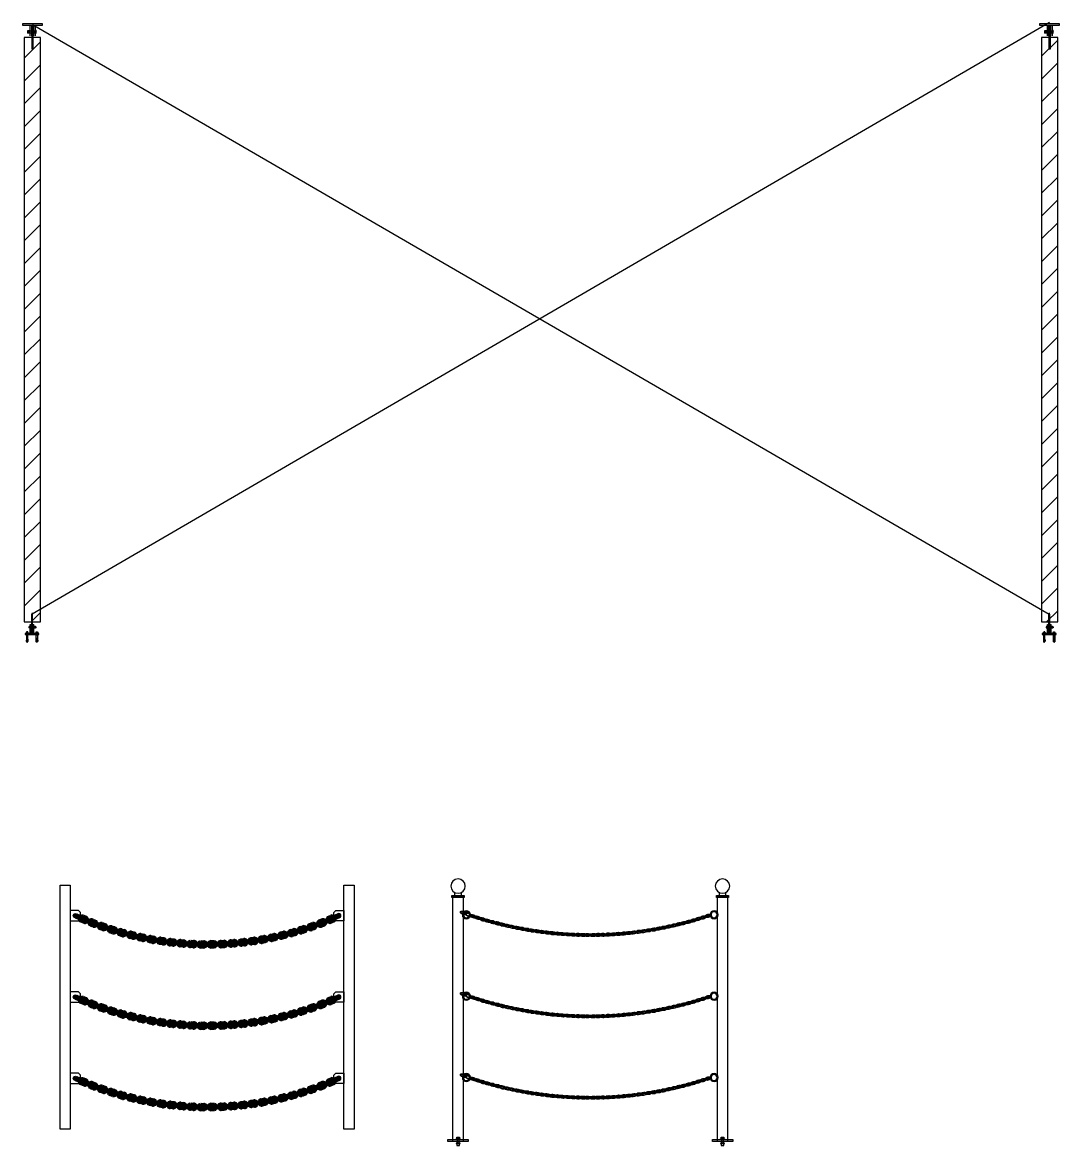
# Model space of a CAD drawing. Extents: x 36536 to 256213, y 18389 to 106449.
# Drawn here: x 214626 to 219724, y 82073 to 87596 of the extents above; entities that cross this region are included whole.
import ezdxf

# ---------------------------------------------------------------- set-up
doc = ezdxf.new("R2010")
doc.units = 0
doc.header["$LTSCALE"] = 1000
doc.header["$MEASUREMENT"] = 0
doc.linetypes.add('DOTE', pattern=[2.42, 2, -0.2, 0.02, -0.2])
doc.layers.add('CAXA0', color=7, linetype='Continuous', lineweight=70)
for name, color, linetype in [('DOTE', 1, 'Continuous'), ('PUB_DIM', 3, 'Continuous'), ('W-PLASTIC_RAILINGS塑木栏杆', 6, 'Continuous'), ('W-REVETMENT驳岸', 251, 'Continuous'), ('平面配景', 7, 'Continuous')]:
    doc.layers.add(name, color=color, linetype=linetype)

# ---------------------------------------------------------------- blocks, each defined once
blk = doc.blocks.new('M24_90')
at = {"layer": 'PUB_DIM'}
for p, q in [((-11, 11), (-14, 10)), ((-11, 11), (-7, 10)), ((-11, 11), (11, 11)), ((-7, 10), (0, 11)), ((-7, 10), (-7, 0)), ((0, 11), (7, 10)), ((11, 11), (7, 10)), ((7, 10), (7, 0)), ((11, 11), (14, 10)), ((-11, -74), (-14, -73)), ((-11, -74), (-7, -73)), ((-11, -74), (11, -74)), ((-7, -73), (-7, -58)), ((-7, -73), (0, -74)), ((0, -74), (7, -73)), ((7, -73), (7, -58)), ((11, -74), (7, -73)), ((11, -74), (14, -73))]:
    blk.add_line(p, q, dxfattribs=at)
for points in [[(-14, 10), (14, 10), (14, 0), (-14, 0)], [(-8, 0), (8, 0), (8, -77), (-8, -77)], [(-15, -52), (15, -52), (15, -55), (-15, -55)], [(-14, -73), (14, -73), (14, -58), (-14, -58)]]:
    blk.add_lwpolyline(points, close=True, dxfattribs=at)
blk = doc.blocks.new('ahjshdasda')
at = {"layer": 'PUB_DIM'}
for p, q in [((39726.09, 54600.61), (39726.1, 54590.96)), ((39727.5, 54600.61), (39727.5, 54590.96)), ((39729.25, 54600.61), (39729.25, 54590.96)), ((39730.65, 54600.61), (39730.65, 54590.96))]:
    blk.add_line(p, q, dxfattribs=at)
for points in [[(39719.64, 54601.75), (39737.19, 54601.75), (39737.19, 54600.34), (39719.64, 54600.34)], [(39729.03, 54598.86), (39729.03, 54579.56), (39727.72, 54579.56), (39727.72, 54598.86)]]:
    blk.add_lwpolyline(points, close=True, dxfattribs=at)
at = {"layer": 'PUB_DIM', "xscale": 0.08773124708293675, "yscale": 0.08773124708293675, "zscale": 0.08773124708293675, "rotation": 90.01075038123389}
blk.add_blockref('M24_90', (39726.09, 54594.47), dxfattribs=at)
blk = doc.blocks.new('M16膨胀螺栓')
at = {"layer": 'PUB_DIM'}
for p, q in [((-12, 12), (-16, 10)), ((-12, 12), (-8, 10)), ((-12, 12), (12, 12)), ((-8, 10), (0, 12)), ((0, 12), (8, 10)), ((12, 12), (8, 10)), ((12, 12), (16, 10)), ((-8, -84), (-12, -103)), ((-12, -103), (-12, -112)), ((-12, -112), (12, -112)), ((-10, -112), (-10, -112)), ((0, -128), (-10, -123)), ((-5, -117), (5, -117)), ((-2, -107), (-4, -112)), ((-1, -84), (-2, -107)), ((0, -128), (10, -123)), ((1, -84), (2, -107)), ((2, -107), (4, -112)), ((8, -84), (12, -103)), ((10, -112), (10, -112)), ((12, -103), (12, -112))]:
    blk.add_line(p, q, dxfattribs=at)
for points in [[(-16, 10), (16, 10), (16, 0), (-16, 0)], [(-8, 22), (8, 22), (8, -73), (-8, -73)], [(-10, -18), (10, -18), (10, -123), (-10, -123)], [(-8, -79), (8, -79), (8, -84), (-8, -84)]]:
    blk.add_lwpolyline(points, close=True, dxfattribs=at)
for centre, start, end in [((-5, -112), 180, 270), ((5, -112), 270, 0)]:
    blk.add_arc(centre, 5, start, end, dxfattribs=at)
blk = doc.blocks.new('hjashdasda')
at = {"layer": 'DOTE', "linetype": 'DOTE', "ltscale": 0.02}
for p, q in [((37902.5, 49683.1), (37902.5, 49655.7)), ((37906.9, 49665), (37896.8, 49665))]:
    blk.add_line(p, q, dxfattribs=at)
at = {"layer": 'DOTE', "linetype": 'DOTE', "ltscale": 0.005}
for p, q in [((37896.4, 49659.3), (37896.4, 49654.6)), ((37908.7, 49659.7), (37908.7, 49654.6))]:
    blk.add_line(p, q, dxfattribs=at)
at = {"layer": 'PUB_DIM'}
for p, q in [((37900.2, 49657.2), (37900.2, 49668.5)), ((37904.8, 49668.5), (37900.2, 49668.5)), ((37901.6, 49657.2), (37901.6, 49668.5)), ((37903.4, 49657.2), (37903.4, 49668.5)), ((37904.8, 49657.2), (37904.8, 49668.5)), ((37895.6, 49657.2), (37895.6, 49655.8)), ((37897.2, 49657.2), (37897.2, 49655.8)), ((37907.9, 49657.2), (37907.9, 49655.8)), ((37909.5, 49657.2), (37909.5, 49655.8))]:
    blk.add_line(p, q, dxfattribs=at)
for points in [[(37901.9, 49660.6), (37901.9, 49681.7), (37903.2, 49681.7), (37903.2, 49660.6)], [(37911.3, 49655.8), (37893.8, 49655.8), (37893.8, 49657.2), (37911.3, 49657.2)]]:
    blk.add_lwpolyline(points, close=True, dxfattribs=at)
at = {"layer": 'PUB_DIM', "yscale": 0.08773124708293675, "zscale": 0.08773124708293675}
for name, p, xscale, rotation in [('M16膨胀螺栓', (37896.4, 49657.2), -0.08773124708293675, 359.9999999999325), ('M24_90', (37904.8, 49665), 0.08773124708293675, 270)]:
    blk.add_blockref(name, p, dxfattribs=dict(at, xscale=xscale, rotation=rotation))
at = {"layer": 'PUB_DIM', "xscale": 0.08773124708293675, "yscale": 0.08773124708293675, "zscale": 0.08773124708293675}
blk.add_blockref('M16膨胀螺栓', (37908.7, 49657.2), dxfattribs=at)
blk = doc.blocks.new('*U90')
blk.add_lwpolyline([(-25, 25), (-25, -25), (15, -25), (25, -15), (25, 15), (15, 25), (-25, 25)])
blk.add_circle((0, 0), 10)
blk = doc.blocks.new('*U91')
at = {"color": 0, "linetype": 'ByBlock', "lineweight": -2, "transparency": 16777216}
for p in [(0, 800), (0, 400), (0, 0)]:
    blk.add_blockref('*U90', p, dxfattribs=at)
blk = doc.blocks.new('*U88')
blk.add_lwpolyline([(-25, 25), (-25, -25), (15, -25), (25, -15), (25, 15), (15, 25), (-25, 25)])
blk.add_circle((0, 0), 10)
blk = doc.blocks.new('*U89')
at = {"color": 0, "linetype": 'ByBlock', "lineweight": -2, "transparency": 16777216}
for p in [(0, 800), (0, 400), (0, 0)]:
    blk.add_blockref('*U88', p, dxfattribs=at)
blk = doc.blocks.new('*U92')
at = {"layer": 'CAXA0'}
for p, q in [((37.2, 13.9), (50.5, 14.1)), ((37.2, 13.8), (50.5, 14)), ((50.7, 6.1), (37.3, 5.9)), ((50.7, 6), (37.3, 5.8)), ((50.9, -4.5), (37.5, -4.8)), ((50.8, -4.6), (37.5, -4.8)), ((51, -12.6), (37.6, -12.8)), ((51, -12.5), (37.7, -12.8))]:
    blk.add_line(p, q, dxfattribs=at)
for centre, radius, start, end in [((37.4, 0.5), 13.3, 91.1063, 163.6487), ((37.4, 0.5), 13.3, 90.8899, 163.4323), ((37.4, 0.5), 5.33, 91.1063, 132.5159), ((37.4, 0.5), 5.33, 90.8899, 132.2995), ((50.8, 0.8), 13.3, 19.8118, 91.1063), ((50.8, 0.8), 13.3, 19.8118, 91.1063), ((50.8, 0.7), 13.3, 18.3475, 90.8899), ((50.8, 0.7), 13.3, 18.3475, 90.8899), ((50.8, 0.8), 5.33, 49.6967, 91.1063), ((50.8, 0.8), 5.33, 49.6967, 91.1063), ((50.8, 0.7), 5.33, 49.4802, 90.8899), ((50.8, 0.7), 5.33, 49.4802, 90.8899), ((37.4, 0.5), 13.3, 198.3475, 270.8899), ((37.4, 0.5), 13.3, 198.5639, 271.1063), ((37.4, 0.5), 5.33, 229.6967, 271.1063), ((37.4, 0.5), 5.33, 229.4802, 270.8899), ((50.8, 0.7), 5.33, 270.8899, 312.2995), ((50.8, 0.7), 5.33, 270.8899, 312.2995), ((50.8, 0.8), 5.33, 271.1063, 312.5159), ((50.8, 0.8), 5.33, 271.1063, 312.5159), ((50.8, 0.8), 13.3, 271.1063, 344.8984), ((50.8, 0.8), 13.3, 271.1063, 344.8984), ((50.8, 0.7), 13.3, 270.8899, 343.4323), ((50.8, 0.7), 13.3, 270.8899, 343.4323)]:
    blk.add_arc(centre, radius, start, end, dxfattribs=at)
blk = doc.blocks.new('*U93')
at = {"layer": '平面配景', "color": 0, "linetype": 'ByBlock', "lineweight": -2, "transparency": 16777216}
for p, rotation in [((214886.4, 82804), 335.3854909155743), ((216102.6, 82769.9), 21.4039243563562), ((214932.2, 82783.9), 337.226228253206), ((214978.6, 82765.3), 339.0669655908376), ((215025.6, 82748.2), 340.9077029284691), ((215073.1, 82732.6), 342.7484402661002), ((215912.2, 82709), 14.04097500583091), ((215960.5, 82721.9), 15.88171234346218), ((216008.4, 82736.4), 17.72244968109347), ((216055.8, 82752.4), 19.56318701872475), ((215121.1, 82718.5), 344.5891776037313), ((215169.5, 82706), 346.4299149413626), ((215218.3, 82695), 348.2706522789936), ((215267.4, 82685.7), 350.1113896166248), ((215316.8, 82677.9), 351.9521269542558), ((215366.4, 82671.7), 353.7928642918869), ((215416.2, 82667.1), 355.6336016295184), ((215616, 82664.7), 2.996550980043239), ((215665.9, 82668.1), 4.837288317674519), ((215715.6, 82673.1), 6.678025655305616), ((215765.2, 82679.7), 8.518762992936905), ((215814.5, 82687.9), 10.35950033056831), ((215863.5, 82697.7), 12.20023766819983), ((215466.1, 82664.1), 357.47433896715), ((215516, 82662.7), 359.3150763047819), ((215566, 82662.9), 1.155813642412372)]:
    blk.add_blockref('*U92', p, dxfattribs=dict(at, rotation=rotation))
blk = doc.blocks.new('*U83')
at = {"layer": 'CAXA0'}
blk.add_lwpolyline([(36, 4.5), (4, 4, 1), (4, -4), (36.2, -3.5, 1), (36, 4.5)], format="xyb", dxfattribs=at)
blk = doc.blocks.new('*U84')
at = {"layer": '平面配景', "color": 0, "linetype": 'ByBlock', "lineweight": -2, "transparency": 16777216}
for p, rotation in [((214886.4, 82804), 335.3854909155743), ((216148.9, 82788.9), 23.24466169398751), ((214932.2, 82783.9), 337.226228253206), ((214978.6, 82765.3), 339.0669655908376), ((215025.6, 82748.2), 340.9077029284691), ((215073.1, 82732.6), 342.7484402661002), ((215960.5, 82721.9), 15.88171234346218), ((216008.4, 82736.4), 17.72244968109347), ((216055.8, 82752.4), 19.56318701872475), ((216102.6, 82769.9), 21.4039243563562), ((215121.1, 82718.5), 344.5891776037313), ((215169.5, 82706), 346.4299149413626), ((215218.3, 82695), 348.2706522789936), ((215267.4, 82685.7), 350.1113896166248), ((215316.8, 82677.9), 351.9521269542558), ((215715.6, 82673.1), 6.678025655305616), ((215765.2, 82679.7), 8.518762992936905), ((215814.5, 82687.9), 10.35950033056831), ((215863.5, 82697.7), 12.20023766819983), ((215912.2, 82709), 14.04097500583091), ((215366.4, 82671.7), 353.7928642918869), ((215416.2, 82667.1), 355.6336016295184), ((215466.1, 82664.1), 357.47433896715), ((215516, 82662.7), 359.3150763047819), ((215566, 82662.9), 1.155813642412372), ((215616, 82664.7), 2.996550980043239), ((215665.9, 82668.1), 4.837288317674519)]:
    blk.add_blockref('*U83', p, dxfattribs=dict(at, rotation=rotation))
blk = doc.blocks.new('*U87')
at = {"layer": 'CAXA0'}
for p, q in [((37.2, 13.9), (50.5, 14.1)), ((37.2, 13.8), (50.5, 14)), ((50.7, 6.1), (37.3, 5.9)), ((50.7, 6), (37.3, 5.8)), ((50.9, -4.5), (37.5, -4.8)), ((50.8, -4.6), (37.5, -4.8)), ((51, -12.6), (37.6, -12.8)), ((51, -12.5), (37.7, -12.8))]:
    blk.add_line(p, q, dxfattribs=at)
for centre, radius, start, end in [((37.4, 0.5), 13.3, 91.1063, 163.6487), ((37.4, 0.5), 13.3, 90.8899, 163.4323), ((37.4, 0.5), 5.33, 91.1063, 132.5159), ((37.4, 0.5), 5.33, 90.8899, 132.2995), ((50.8, 0.8), 13.3, 19.8118, 91.1063), ((50.8, 0.8), 13.3, 19.8118, 91.1063), ((50.8, 0.7), 13.3, 18.3475, 90.8899), ((50.8, 0.7), 13.3, 18.3475, 90.8899), ((50.8, 0.8), 5.33, 49.6967, 91.1063), ((50.8, 0.8), 5.33, 49.6967, 91.1063), ((50.8, 0.7), 5.33, 49.4802, 90.8899), ((50.8, 0.7), 5.33, 49.4802, 90.8899), ((37.4, 0.5), 13.3, 198.3475, 270.8899), ((37.4, 0.5), 13.3, 198.5639, 271.1063), ((37.4, 0.5), 5.33, 229.6967, 271.1063), ((37.4, 0.5), 5.33, 229.4802, 270.8899), ((50.8, 0.7), 5.33, 270.8899, 312.2995), ((50.8, 0.7), 5.33, 270.8899, 312.2995), ((50.8, 0.8), 5.33, 271.1063, 312.5159), ((50.8, 0.8), 5.33, 271.1063, 312.5159), ((50.8, 0.8), 13.3, 271.1063, 344.8984), ((50.8, 0.8), 13.3, 271.1063, 344.8984), ((50.8, 0.7), 13.3, 270.8899, 343.4323), ((50.8, 0.7), 13.3, 270.8899, 343.4323)]:
    blk.add_arc(centre, radius, start, end, dxfattribs=at)
blk = doc.blocks.new('*U94')
at = {"layer": '平面配景', "color": 0, "linetype": 'ByBlock', "lineweight": -2, "transparency": 16777216}
for p, rotation in [((214886.4, 83204), 335.3854909155743), ((214932.2, 83183.9), 337.226228253206), ((216055.8, 83152.4), 19.56318701872475), ((216102.6, 83169.9), 21.4039243563562), ((214978.6, 83165.3), 339.0669655908376), ((215025.6, 83148.2), 340.9077029284691), ((215073.1, 83132.6), 342.7484402661002), ((215121.1, 83118.5), 344.5891776037313), ((215863.5, 83097.7), 12.20023766819983), ((215912.2, 83109), 14.04097500583091), ((215960.5, 83121.9), 15.88171234346218), ((216008.4, 83136.4), 17.72244968109347), ((215169.5, 83106), 346.4299149413626), ((215218.3, 83095), 348.2706522789936), ((215267.4, 83085.7), 350.1113896166248), ((215316.8, 83077.9), 351.9521269542558), ((215366.4, 83071.7), 353.7928642918869), ((215416.2, 83067.1), 355.6336016295184), ((215466.1, 83064.1), 357.47433896715), ((215516, 83062.7), 359.3150763047819), ((215566, 83062.9), 1.155813642412372), ((215616, 83064.7), 2.996550980043239), ((215665.9, 83068.1), 4.837288317674519), ((215715.6, 83073.1), 6.678025655305616), ((215765.2, 83079.7), 8.518762992936905), ((215814.5, 83087.9), 10.35950033056831)]:
    blk.add_blockref('*U87', p, dxfattribs=dict(at, rotation=rotation))
blk = doc.blocks.new('*U85')
at = {"layer": 'CAXA0'}
blk.add_lwpolyline([(36, 4.5), (4, 4, 1), (4, -4), (36.2, -3.5, 1), (36, 4.5)], format="xyb", dxfattribs=at)
blk = doc.blocks.new('*U86')
at = {"layer": '平面配景', "color": 0, "linetype": 'ByBlock', "lineweight": -2, "transparency": 16777216}
for p, rotation in [((214886.4, 83204), 335.3854909155743), ((214932.2, 83183.9), 337.226228253206), ((216102.6, 83169.9), 21.4039243563562), ((216148.9, 83188.9), 23.24466169398751), ((214978.6, 83165.3), 339.0669655908376), ((215025.6, 83148.2), 340.9077029284691), ((215073.1, 83132.6), 342.7484402661002), ((215121.1, 83118.5), 344.5891776037313), ((215912.2, 83109), 14.04097500583091), ((215960.5, 83121.9), 15.88171234346218), ((216008.4, 83136.4), 17.72244968109347), ((216055.8, 83152.4), 19.56318701872475), ((215169.5, 83106), 346.4299149413626), ((215218.3, 83095), 348.2706522789936), ((215267.4, 83085.7), 350.1113896166248), ((215316.8, 83077.9), 351.9521269542558), ((215366.4, 83071.7), 353.7928642918869), ((215416.2, 83067.1), 355.6336016295184), ((215466.1, 83064.1), 357.47433896715), ((215516, 83062.7), 359.3150763047819), ((215566, 83062.9), 1.155813642412372), ((215616, 83064.7), 2.996550980043239), ((215665.9, 83068.1), 4.837288317674519), ((215715.6, 83073.1), 6.678025655305616), ((215765.2, 83079.7), 8.518762992936905), ((215814.5, 83087.9), 10.35950033056831), ((215863.5, 83097.7), 12.20023766819983)]:
    blk.add_blockref('*U85', p, dxfattribs=dict(at, rotation=rotation))
blk = doc.blocks.new('*U97')
at = {"layer": 'CAXA0'}
for p, q in [((37.2, 13.9), (50.5, 14.1)), ((37.2, 13.8), (50.5, 14)), ((50.7, 6.1), (37.3, 5.9)), ((50.7, 6), (37.3, 5.8)), ((50.9, -4.5), (37.5, -4.8)), ((50.8, -4.6), (37.5, -4.8)), ((51, -12.6), (37.6, -12.8)), ((51, -12.5), (37.7, -12.8))]:
    blk.add_line(p, q, dxfattribs=at)
for centre, radius, start, end in [((37.4, 0.5), 13.3, 91.1063, 163.6487), ((37.4, 0.5), 13.3, 90.8899, 163.4323), ((37.4, 0.5), 5.33, 91.1063, 132.5159), ((37.4, 0.5), 5.33, 90.8899, 132.2995), ((50.8, 0.8), 13.3, 19.8118, 91.1063), ((50.8, 0.8), 13.3, 19.8118, 91.1063), ((50.8, 0.7), 13.3, 18.3475, 90.8899), ((50.8, 0.7), 13.3, 18.3475, 90.8899), ((50.8, 0.8), 5.33, 49.6967, 91.1063), ((50.8, 0.8), 5.33, 49.6967, 91.1063), ((50.8, 0.7), 5.33, 49.4802, 90.8899), ((50.8, 0.7), 5.33, 49.4802, 90.8899), ((37.4, 0.5), 13.3, 198.3475, 270.8899), ((37.4, 0.5), 13.3, 198.5639, 271.1063), ((37.4, 0.5), 5.33, 229.6967, 271.1063), ((37.4, 0.5), 5.33, 229.4802, 270.8899), ((50.8, 0.7), 5.33, 270.8899, 312.2995), ((50.8, 0.7), 5.33, 270.8899, 312.2995), ((50.8, 0.8), 5.33, 271.1063, 312.5159), ((50.8, 0.8), 5.33, 271.1063, 312.5159), ((50.8, 0.8), 13.3, 271.1063, 344.8984), ((50.8, 0.8), 13.3, 271.1063, 344.8984), ((50.8, 0.7), 13.3, 270.8899, 343.4323), ((50.8, 0.7), 13.3, 270.8899, 343.4323)]:
    blk.add_arc(centre, radius, start, end, dxfattribs=at)
blk = doc.blocks.new('*U98')
at = {"layer": '平面配景', "color": 0, "linetype": 'ByBlock', "lineweight": -2, "transparency": 16777216}
for p, rotation in [((214886.4, 82404), 335.3854909155743), ((216102.6, 82369.9), 21.4039243563562), ((214932.2, 82383.9), 337.226228253206), ((214978.6, 82365.3), 339.0669655908376), ((215025.6, 82348.2), 340.9077029284691), ((215960.5, 82321.9), 15.88171234346218), ((216008.4, 82336.4), 17.72244968109347), ((216055.8, 82352.4), 19.56318701872475), ((215073.1, 82332.6), 342.7484402661002), ((215121.1, 82318.5), 344.5891776037313), ((215169.5, 82306), 346.4299149413626), ((215218.3, 82295), 348.2706522789936), ((215267.4, 82285.7), 350.1113896166248), ((215715.6, 82273.1), 6.678025655305616), ((215765.2, 82279.7), 8.518762992936905), ((215814.5, 82287.9), 10.35950033056831), ((215863.5, 82297.7), 12.20023766819983), ((215912.2, 82309), 14.04097500583091), ((215316.8, 82277.9), 351.9521269542558), ((215366.4, 82271.7), 353.7928642918869), ((215416.2, 82267.1), 355.6336016295184), ((215466.1, 82264.1), 357.47433896715), ((215516, 82262.7), 359.3150763047819), ((215566, 82262.9), 1.155813642412372), ((215616, 82264.7), 2.996550980043239), ((215665.9, 82268.1), 4.837288317674519)]:
    blk.add_blockref('*U97', p, dxfattribs=dict(at, rotation=rotation))
blk = doc.blocks.new('*U95')
at = {"layer": 'CAXA0'}
blk.add_lwpolyline([(36, 4.5), (4, 4, 1), (4, -4), (36.2, -3.5, 1), (36, 4.5)], format="xyb", dxfattribs=at)
blk = doc.blocks.new('*U96')
at = {"layer": '平面配景', "color": 0, "linetype": 'ByBlock', "lineweight": -2, "transparency": 16777216}
for p, rotation in [((214886.4, 82404), 335.3854909155743), ((216148.9, 82388.9), 23.24466169398751), ((214932.2, 82383.9), 337.226228253206), ((214978.6, 82365.3), 339.0669655908376), ((215025.6, 82348.2), 340.9077029284691), ((216008.4, 82336.4), 17.72244968109347), ((216055.8, 82352.4), 19.56318701872475), ((216102.6, 82369.9), 21.4039243563562), ((215073.1, 82332.6), 342.7484402661002), ((215121.1, 82318.5), 344.5891776037313), ((215169.5, 82306), 346.4299149413626), ((215218.3, 82295), 348.2706522789936), ((215814.5, 82287.9), 10.35950033056831), ((215863.5, 82297.7), 12.20023766819983), ((215912.2, 82309), 14.04097500583091), ((215960.5, 82321.9), 15.88171234346218), ((215267.4, 82285.7), 350.1113896166248), ((215316.8, 82277.9), 351.9521269542558), ((215366.4, 82271.7), 353.7928642918869), ((215416.2, 82267.1), 355.6336016295184), ((215466.1, 82264.1), 357.47433896715), ((215516, 82262.7), 359.3150763047819), ((215566, 82262.9), 1.155813642412372), ((215616, 82264.7), 2.996550980043239), ((215665.9, 82268.1), 4.837288317674519), ((215715.6, 82273.1), 6.678025655305616), ((215765.2, 82279.7), 8.518762992936905)]:
    blk.add_blockref('*U95', p, dxfattribs=dict(at, rotation=rotation))
blk = doc.blocks.new('*U104')
at = {"layer": 'W-PLASTIC_RAILINGS塑木栏杆'}
for centre, start_param, end_param in [((15.9, 0.7), 5.719675, 11.831037), ((41, 0.9), 2.578067, 8.689445)]:
    blk.add_ellipse(centre, major_axis=(15.9, 0.7), ratio=0.498883, start_param=start_param, end_param=end_param, dxfattribs=at)
for points, knots in [([(28.1, -1.9), (28.2, -1.8), (28.3, -1.6), (29, -1), (29.4, -0.5), (29.8, 0.2), (30, 0.5), (30, 1), (30, 1.1), (30, 1.3), (30, 1.5), (30, 1.8), (29.8, 2.3), (29.6, 2.6), (29.1, 3.2), (28.8, 3.5), (28.1, 4.1), (27.6, 4.4), (26.1, 5.2), (24.7, 5.7), (21.7, 6.5), (20, 6.7), (16.5, 6.9), (14.7, 6.8), (11.2, 6.3), (9.5, 5.9), (6.8, 5), (5.7, 4.5), (4.1, 3.5), (3.5, 3), (2.6, 2.1), (2.3, 1.7), (2, 1), (1.9, 0.7), (1.8, 0.1), (1.8, -0.2), (2, -0.8), (2.2, -1.1), (2.7, -1.8), (3.1, -2.2), (4.1, -2.9), (4.7, -3.3), (6, -3.9), (6.8, -4.2), (9, -4.9), (10.5, -5.2), (13.9, -5.5), (15.6, -5.5), (19, -5.2), (20.7, -4.9), (23.8, -4.1), (25.2, -3.6), (26.4, -3), (26.4, -2.9), (26.5, -2.9)], [5.672591, 5.672591, 5.672591, 5.672591, 5.732045, 5.732045, 5.989329, 5.989329, 6.173043, 6.173043, 6.283185, 6.283185, 6.283185, 6.455274, 6.455274, 6.627362, 6.627362, 6.79945, 6.79945, 6.971538, 6.971538, 7.326596, 7.326596, 7.681654, 7.681654, 8.036712, 8.036712, 8.39177, 8.39177, 8.689562, 8.689562, 8.937439, 8.937439, 9.144062, 9.144062, 9.350686, 9.350686, 9.55731, 9.55731, 9.763933, 9.763933, 9.970557, 9.970557, 10.177181, 10.177181, 10.383804, 10.383804, 10.72734, 10.72734, 11.070875, 11.070875, 11.414411, 11.414411, 11.757946, 11.757946, 11.773982, 11.773982, 11.773982, 11.773982]), ([(28.9, 3.4), (28.6, 3.2), (28.3, 2.9), (27.7, 2.3), (27.4, 1.9), (27, 1.2), (26.9, 0.9), (26.9, 0.3), (26.9, 0), (27.1, -0.6), (27.3, -1), (27.8, -1.7), (28.2, -2), (29.1, -2.7), (29.7, -3.1), (31.1, -3.7), (31.8, -4), (34, -4.7), (35.6, -5), (38.9, -5.3), (40.7, -5.3), (44.1, -5.1), (45.8, -4.8), (48.8, -3.9), (50.2, -3.4), (52.2, -2.3), (53, -1.8), (54.1, -0.9), (54.5, -0.4), (54.9, 0.4), (55, 0.7), (55.1, 1.1), (55.1, 1.3), (55.1, 1.5), (55.1, 1.7), (55, 1.9), (54.8, 2.5), (54.7, 2.8), (54.2, 3.3), (53.9, 3.6), (53.2, 4.2), (52.7, 4.5), (51.1, 5.4), (49.8, 5.9), (46.8, 6.7), (45.1, 6.9), (41.6, 7.1), (39.7, 7), (36.3, 6.5), (34.6, 6.1), (32.1, 5.3), (31.2, 4.9), (30.4, 4.4)], [2.530994, 2.530994, 2.530994, 2.530994, 2.654253, 2.654253, 2.860877, 2.860877, 3.067501, 3.067501, 3.274124, 3.274124, 3.480748, 3.480748, 3.687372, 3.687372, 3.893995, 3.893995, 4.100619, 4.100619, 4.444154, 4.444154, 4.78769, 4.78769, 5.131226, 5.131226, 5.474761, 5.474761, 5.732045, 5.732045, 5.989329, 5.989329, 6.173043, 6.173043, 6.283185, 6.283185, 6.283185, 6.455274, 6.455274, 6.627362, 6.627362, 6.79945, 6.79945, 6.971538, 6.971538, 7.326596, 7.326596, 7.681654, 7.681654, 8.036712, 8.036712, 8.39177, 8.39177, 8.632388, 8.632388, 8.632388, 8.632388])]:
    blk.add_open_spline(points, degree=3, knots=knots, dxfattribs=at)
blk = doc.blocks.new('*U105')
at = {"layer": 'W-REVETMENT驳岸', "color": 0, "linetype": 'ByBlock', "lineweight": -2, "transparency": 16777216}
for p, rotation in [((-605, 498.6), 341.0752210693509), ((526.2, 479.3), 16.96841489237771), ((573.8, 494.5), 18.5289885368568), ((-557.5, 483), 342.6357947138303), ((-509.5, 468.8), 344.1963683583097), ((-461.2, 455.8), 345.7569420027888), ((-412.6, 444.2), 347.3175156472684), ((-363.7, 433.8), 348.878089291748), ((282.8, 422.8), 9.165546669979452), ((332.1, 431.4), 10.72612031445882), ((381.1, 441.4), 12.28669395893843), ((429.8, 452.7), 13.84726760341827), ((478.1, 465.3), 15.40784124789829), ((-314.5, 424.9), 350.4386629362275), ((-265.1, 417.2), 351.9992365807072), ((-215.5, 410.9), 353.5598102251868), ((-165.7, 406), 355.1203838696664), ((-115.9, 402.4), 356.6809575141456), ((-65.9, 400.2), 358.2415311586249), ((-15.9, 399.4), 359.802104803106), ((34.1, 399.9), 1.362678447582678), ((84, 401.8), 2.92325209206209), ((133.9, 405), 4.483825736541751), ((183.7, 409.6), 6.044399381021154), ((233.4, 415.5), 7.604973025500295)]:
    blk.add_blockref('*U104', p, dxfattribs=dict(at, rotation=rotation))
blk = doc.blocks.new('*U100')
at = {"layer": 'W-PLASTIC_RAILINGS塑木栏杆'}
for centre, start_param, end_param in [((15.9, 0.7), 5.719675, 11.831037), ((41, 0.9), 2.578067, 8.689445)]:
    blk.add_ellipse(centre, major_axis=(15.9, 0.7), ratio=0.498883, start_param=start_param, end_param=end_param, dxfattribs=at)
for points, knots in [([(28.1, -1.9), (28.2, -1.8), (28.3, -1.6), (29, -1), (29.4, -0.5), (29.8, 0.2), (30, 0.5), (30, 1), (30, 1.1), (30, 1.3), (30, 1.5), (30, 1.8), (29.8, 2.3), (29.6, 2.6), (29.1, 3.2), (28.8, 3.5), (28.1, 4.1), (27.6, 4.4), (26.1, 5.2), (24.7, 5.7), (21.7, 6.5), (20, 6.7), (16.5, 6.9), (14.7, 6.8), (11.2, 6.3), (9.5, 5.9), (6.8, 5), (5.7, 4.5), (4.1, 3.5), (3.5, 3), (2.6, 2.1), (2.3, 1.7), (2, 1), (1.9, 0.7), (1.8, 0.1), (1.8, -0.2), (2, -0.8), (2.2, -1.1), (2.7, -1.8), (3.1, -2.2), (4.1, -2.9), (4.7, -3.3), (6, -3.9), (6.8, -4.2), (9, -4.9), (10.5, -5.2), (13.9, -5.5), (15.6, -5.5), (19, -5.2), (20.7, -4.9), (23.8, -4.1), (25.2, -3.6), (26.4, -3), (26.4, -2.9), (26.5, -2.9)], [5.672591, 5.672591, 5.672591, 5.672591, 5.732045, 5.732045, 5.989329, 5.989329, 6.173043, 6.173043, 6.283185, 6.283185, 6.283185, 6.455274, 6.455274, 6.627362, 6.627362, 6.79945, 6.79945, 6.971538, 6.971538, 7.326596, 7.326596, 7.681654, 7.681654, 8.036712, 8.036712, 8.39177, 8.39177, 8.689562, 8.689562, 8.937439, 8.937439, 9.144062, 9.144062, 9.350686, 9.350686, 9.55731, 9.55731, 9.763933, 9.763933, 9.970557, 9.970557, 10.177181, 10.177181, 10.383804, 10.383804, 10.72734, 10.72734, 11.070875, 11.070875, 11.414411, 11.414411, 11.757946, 11.757946, 11.773982, 11.773982, 11.773982, 11.773982]), ([(28.9, 3.4), (28.6, 3.2), (28.3, 2.9), (27.7, 2.3), (27.4, 1.9), (27, 1.2), (26.9, 0.9), (26.9, 0.3), (26.9, 0), (27.1, -0.6), (27.3, -1), (27.8, -1.7), (28.2, -2), (29.1, -2.7), (29.7, -3.1), (31.1, -3.7), (31.8, -4), (34, -4.7), (35.6, -5), (38.9, -5.3), (40.7, -5.3), (44.1, -5.1), (45.8, -4.8), (48.8, -3.9), (50.2, -3.4), (52.2, -2.3), (53, -1.8), (54.1, -0.9), (54.5, -0.4), (54.9, 0.4), (55, 0.7), (55.1, 1.1), (55.1, 1.3), (55.1, 1.5), (55.1, 1.7), (55, 1.9), (54.8, 2.5), (54.7, 2.8), (54.2, 3.3), (53.9, 3.6), (53.2, 4.2), (52.7, 4.5), (51.1, 5.4), (49.8, 5.9), (46.8, 6.7), (45.1, 6.9), (41.6, 7.1), (39.7, 7), (36.3, 6.5), (34.6, 6.1), (32.1, 5.3), (31.2, 4.9), (30.4, 4.4)], [2.530994, 2.530994, 2.530994, 2.530994, 2.654253, 2.654253, 2.860877, 2.860877, 3.067501, 3.067501, 3.274124, 3.274124, 3.480748, 3.480748, 3.687372, 3.687372, 3.893995, 3.893995, 4.100619, 4.100619, 4.444154, 4.444154, 4.78769, 4.78769, 5.131226, 5.131226, 5.474761, 5.474761, 5.732045, 5.732045, 5.989329, 5.989329, 6.173043, 6.173043, 6.283185, 6.283185, 6.283185, 6.455274, 6.455274, 6.627362, 6.627362, 6.79945, 6.79945, 6.971538, 6.971538, 7.326596, 7.326596, 7.681654, 7.681654, 8.036712, 8.036712, 8.39177, 8.39177, 8.632388, 8.632388, 8.632388, 8.632388])]:
    blk.add_open_spline(points, degree=3, knots=knots, dxfattribs=at)
blk = doc.blocks.new('*U101')
at = {"layer": 'W-REVETMENT驳岸', "color": 0, "linetype": 'ByBlock', "lineweight": -2, "transparency": 16777216}
for p, rotation in [((573.8, 94.5), 18.5289885368568), ((-605, 98.6), 341.0752210693509), ((-557.5, 83), 342.6357947138303), ((-509.5, 68.8), 344.1963683583097), ((-461.2, 55.8), 345.7569420027888), ((381.1, 41.4), 12.28669395893843), ((429.8, 52.7), 13.84726760341827), ((478.1, 65.3), 15.40784124789829), ((526.2, 79.3), 16.96841489237771), ((-412.6, 44.2), 347.3175156472684), ((-363.7, 33.8), 348.878089291748), ((-314.5, 24.9), 350.4386629362275), ((-265.1, 17.2), 351.9992365807072), ((-215.5, 10.9), 353.5598102251868), ((-165.7, 6), 355.1203838696664), ((-115.9, 2.4), 356.6809575141456), ((-65.9, 0.2), 358.2415311586249), ((-15.9, -0.6), 359.802104803106), ((34.1, -0.1), 1.362678447582678), ((84, 1.8), 2.92325209206209), ((133.9, 5), 4.483825736541751), ((183.7, 9.6), 6.044399381021154), ((233.4, 15.5), 7.604973025500295), ((282.8, 22.8), 9.165546669979452), ((332.1, 31.4), 10.72612031445882)]:
    blk.add_blockref('*U100', p, dxfattribs=dict(at, rotation=rotation))
blk = doc.blocks.new('*U102')
at = {"layer": 'W-PLASTIC_RAILINGS塑木栏杆'}
for centre, start_param, end_param in [((15.9, 0.7), 5.719675, 11.831037), ((41, 0.9), 2.578067, 8.689445)]:
    blk.add_ellipse(centre, major_axis=(15.9, 0.7), ratio=0.498883, start_param=start_param, end_param=end_param, dxfattribs=at)
for points, knots in [([(28.1, -1.9), (28.2, -1.8), (28.3, -1.6), (29, -1), (29.4, -0.5), (29.8, 0.2), (30, 0.5), (30, 1), (30, 1.1), (30, 1.3), (30, 1.5), (30, 1.8), (29.8, 2.3), (29.6, 2.6), (29.1, 3.2), (28.8, 3.5), (28.1, 4.1), (27.6, 4.4), (26.1, 5.2), (24.7, 5.7), (21.7, 6.5), (20, 6.7), (16.5, 6.9), (14.7, 6.8), (11.2, 6.3), (9.5, 5.9), (6.8, 5), (5.7, 4.5), (4.1, 3.5), (3.5, 3), (2.6, 2.1), (2.3, 1.7), (2, 1), (1.9, 0.7), (1.8, 0.1), (1.8, -0.2), (2, -0.8), (2.2, -1.1), (2.7, -1.8), (3.1, -2.2), (4.1, -2.9), (4.7, -3.3), (6, -3.9), (6.8, -4.2), (9, -4.9), (10.5, -5.2), (13.9, -5.5), (15.6, -5.5), (19, -5.2), (20.7, -4.9), (23.8, -4.1), (25.2, -3.6), (26.4, -3), (26.4, -2.9), (26.5, -2.9)], [5.672591, 5.672591, 5.672591, 5.672591, 5.732045, 5.732045, 5.989329, 5.989329, 6.173043, 6.173043, 6.283185, 6.283185, 6.283185, 6.455274, 6.455274, 6.627362, 6.627362, 6.79945, 6.79945, 6.971538, 6.971538, 7.326596, 7.326596, 7.681654, 7.681654, 8.036712, 8.036712, 8.39177, 8.39177, 8.689562, 8.689562, 8.937439, 8.937439, 9.144062, 9.144062, 9.350686, 9.350686, 9.55731, 9.55731, 9.763933, 9.763933, 9.970557, 9.970557, 10.177181, 10.177181, 10.383804, 10.383804, 10.72734, 10.72734, 11.070875, 11.070875, 11.414411, 11.414411, 11.757946, 11.757946, 11.773982, 11.773982, 11.773982, 11.773982]), ([(28.9, 3.4), (28.6, 3.2), (28.3, 2.9), (27.7, 2.3), (27.4, 1.9), (27, 1.2), (26.9, 0.9), (26.9, 0.3), (26.9, 0), (27.1, -0.6), (27.3, -1), (27.8, -1.7), (28.2, -2), (29.1, -2.7), (29.7, -3.1), (31.1, -3.7), (31.8, -4), (34, -4.7), (35.6, -5), (38.9, -5.3), (40.7, -5.3), (44.1, -5.1), (45.8, -4.8), (48.8, -3.9), (50.2, -3.4), (52.2, -2.3), (53, -1.8), (54.1, -0.9), (54.5, -0.4), (54.9, 0.4), (55, 0.7), (55.1, 1.1), (55.1, 1.3), (55.1, 1.5), (55.1, 1.7), (55, 1.9), (54.8, 2.5), (54.7, 2.8), (54.2, 3.3), (53.9, 3.6), (53.2, 4.2), (52.7, 4.5), (51.1, 5.4), (49.8, 5.9), (46.8, 6.7), (45.1, 6.9), (41.6, 7.1), (39.7, 7), (36.3, 6.5), (34.6, 6.1), (32.1, 5.3), (31.2, 4.9), (30.4, 4.4)], [2.530994, 2.530994, 2.530994, 2.530994, 2.654253, 2.654253, 2.860877, 2.860877, 3.067501, 3.067501, 3.274124, 3.274124, 3.480748, 3.480748, 3.687372, 3.687372, 3.893995, 3.893995, 4.100619, 4.100619, 4.444154, 4.444154, 4.78769, 4.78769, 5.131226, 5.131226, 5.474761, 5.474761, 5.732045, 5.732045, 5.989329, 5.989329, 6.173043, 6.173043, 6.283185, 6.283185, 6.283185, 6.455274, 6.455274, 6.627362, 6.627362, 6.79945, 6.79945, 6.971538, 6.971538, 7.326596, 7.326596, 7.681654, 7.681654, 8.036712, 8.036712, 8.39177, 8.39177, 8.632388, 8.632388, 8.632388, 8.632388])]:
    blk.add_open_spline(points, degree=3, knots=knots, dxfattribs=at)
blk = doc.blocks.new('*U103')
at = {"layer": 'W-REVETMENT驳岸', "color": 0, "linetype": 'ByBlock', "lineweight": -2, "transparency": 16777216}
for p, rotation in [((-605, -301.4), 341.0752210693509), ((-557.5, -317), 342.6357947138303), ((-509.5, -331.2), 344.1963683583097), ((429.8, -347.3), 13.84726760341827), ((478.1, -334.7), 15.40784124789829), ((526.2, -320.7), 16.96841489237771), ((573.8, -305.5), 18.5289885368568), ((-461.2, -344.2), 345.7569420027888), ((-412.6, -355.8), 347.3175156472684), ((-363.7, -366.2), 348.878089291748), ((-314.5, -375.1), 350.4386629362275), ((-265.1, -382.8), 351.9992365807072), ((-215.5, -389.1), 353.5598102251868), ((-165.7, -394), 355.1203838696664), ((84, -398.2), 2.92325209206209), ((133.9, -395), 4.483825736541751), ((183.7, -390.4), 6.044399381021154), ((233.4, -384.5), 7.604973025500295), ((282.8, -377.2), 9.165546669979452), ((332.1, -368.6), 10.72612031445882), ((381.1, -358.6), 12.28669395893843), ((-115.9, -397.6), 356.6809575141456), ((-65.9, -399.8), 358.2415311586249), ((-15.9, -400.6), 359.802104803106), ((34.1, -400.1), 1.362678447582678)]:
    blk.add_blockref('*U102', p, dxfattribs=dict(at, rotation=rotation))
blk = doc.blocks.new('栏杆')
at = {"layer": 'W-PLASTIC_RAILINGS塑木栏杆', "color": 4, "elevation": 0}
blk.add_lwpolyline([(-676.2, 608.4), (-676.2, 592.6), (-646.2, 592.6), (-646.2, 608.4)], dxfattribs=at)
at = {"layer": 'W-PLASTIC_RAILINGS塑木栏杆', "color": 4}
blk.add_lwpolyline([(623.8, 608.4), (623.8, 592.6), (653.8, 592.6), (653.8, 608.4)], dxfattribs=at)
at = {"layer": 'W-PLASTIC_RAILINGS塑木栏杆', "color": 4, "elevation": 0}
for points in [[(-691.2, 584.7), (-631.2, 584.7), (-631.2, 594.7), (-691.2, 594.7)], [(-686.2, -615.4), (-636.2, -615.4), (-636.2, 592.6), (-686.2, 592.6)], [(608.8, 584.7), (668.8, 584.7), (668.8, 594.7), (608.8, 594.7)], [(613.8, -615.4), (663.8, -615.4), (663.8, 592.6), (613.8, 592.6)], [(-711.7, -615.4), (-611.7, -615.4), (-611.7, -605.4), (-711.7, -605.4)], [(-671.4, -605.4), (-651.9, -605.4), (-651.9, -603.1), (-671.4, -603.1)], [(-668.5, -603.1), (-654.5, -603.1), (-654.5, -593.6), (-668.5, -593.6)], [(-666.7, -598.9), (-656.7, -598.9), (-656.7, -623.5), (-666.7, -623.5)], [(588.3, -615.4), (688.3, -615.4), (688.3, -605.4), (588.3, -605.4)], [(628.6, -605.4), (648.1, -605.4), (648.1, -603.1), (628.6, -603.1)], [(631.5, -603.1), (645.5, -603.1), (645.5, -593.6), (631.5, -593.6)], [(633.3, -598.9), (643.3, -598.9), (643.3, -623.5), (633.3, -623.5)], [(-671.4, -623.5), (-651.9, -623.5), (-651.9, -625.8), (-671.4, -625.8)], [(-668.5, -625.8), (-654.5, -625.8), (-654.5, -635.4), (-668.5, -635.4)], [(628.6, -623.5), (648.1, -623.5), (648.1, -625.8), (628.6, -625.8)], [(631.5, -625.8), (645.5, -625.8), (645.5, -635.4), (631.5, -635.4)]]:
    blk.add_lwpolyline(points, close=True, dxfattribs=at)
at = {"layer": 'W-PLASTIC_RAILINGS塑木栏杆', "color": 4}
for centre, radius in [((-661.2, 640.5, 0), 35.4), ((638.8, 640.5), 35.4), ((-619.9, 499.4, 0), 20), ((-619.9, 499.4, 0), 15), ((597.6, 499.4), 20), ((597.6, 499.4), 15), ((-619.9, 98.9, 0), 20), ((-619.9, 98.9, 0), 15), ((597.6, 98.9), 20), ((597.6, 98.9), 15), ((-619.9, -301.1, 0), 20), ((-619.9, -301.1, 0), 15), ((597.6, -301.1), 20), ((597.6, -301.1), 15)]:
    blk.add_circle(centre, radius, dxfattribs=at)
at = {"layer": 'W-PLASTIC_RAILINGS塑木栏杆'}
for centre in [(-9.6, 2235.1), (-9.6, 1835.1), (-9.6, 1435.1)]:
    blk.add_arc(centre, 1835.7, 251.0752, 288.8898, dxfattribs=at)
at = {"layer": 'W-REVETMENT驳岸', "linetype": 'ByBlock'}
for name in ['*U105', '*U101', '*U103']:
    blk.add_blockref(name, (0, 0), dxfattribs=at)

msp = doc.modelspace()

# ---------------------------------------------------------------- hatches: boundary and pattern name
h = msp.add_hatch()
h.set_pattern_fill('ANSI31', color=3, scale=50)
h.set_pattern_definition([(45, (208800.18, 32979.68), (-56.1266, 56.1266), [])])
h.paths.add_polyline_path([(214715.206, 84648.697), (214635.206, 84648.697), (214635.206, 87522.364), (214715.206, 87522.364)])
h = msp.add_hatch()
h.set_pattern_fill('ANSI31', color=3, scale=50)
h.set_pattern_definition([(45, (203800.18, 32979.68), (-56.1266, 56.1266), [])])
h.paths.add_polyline_path([(219715.206, 84648.697), (219635.206, 84648.697), (219635.206, 87522.364), (219715.206, 87522.364)])

# ---------------------------------------------------------------- linework, layer by layer
at = {"color": 1}
for points in [[(219675.206, 87596.371), (214673.374, 84687.161)], [(214675.344, 87586.449), (219673.374, 84687.161)]]:
    msp.add_lwpolyline(points, dxfattribs=at)
at = {"color": 3}
for points in [[(214715.206, 87522.364), (214635.206, 87522.364), (214635.206, 84648.697), (214715.206, 84648.697)], [(219715.206, 87522.364), (219635.206, 87522.364), (219635.206, 84648.697), (219715.206, 84648.697)]]:
    msp.add_lwpolyline(points, close=True, dxfattribs=at)
at = {"layer": 'W-PLASTIC_RAILINGS塑木栏杆', "color": 0}
for points in [[(214861.419, 82153.965), (214811.419, 82153.965), (214811.419, 83353.965), (214861.419, 83353.965)], [(216256.971, 82153.965), (216206.971, 82153.965), (216206.971, 83353.965), (216256.971, 83353.965)]]:
    msp.add_lwpolyline(points, close=True, dxfattribs=at)
at = {"layer": '平面配景'}
for points in [[(214886.419, 83203.965, 0.2181679), (216182.874, 83203.965)], [(214886.419, 82803.965, 0.2181679), (216182.874, 82803.965)], [(214886.419, 82403.965, 0.2181679), (216182.874, 82403.965)]]:
    msp.add_lwpolyline(points, format="xyb", dxfattribs=at)

# ---------------------------------------------------------------- block references
for name, p, xscale, yscale, zscale in [('ahjshdasda', (435905.393, -216462.742), -5.568559892244242, 5.568559892244242, 5.568559892244242), ('ahjshdasda', (440905.393, -216462.742), -5.568559892244242, 5.568559892244242, 5.568559892244242), ('hjashdasda', (362216.836, -108709.163), -3.892708075587689, 3.892708075587689, 3.892708075587689), ('hjashdasda', (367216.836, -108709.163), -3.892708075587689, 3.892708075587689, 3.892708075587689)]:
    msp.add_blockref(name, p, dxfattribs=dict(xscale=xscale, yscale=yscale, zscale=zscale))
at = {"xscale": -1}
for name, p in [('栏杆', (217406.306, 82708.758, 0)), ('*U89', (216181.971, 82403.965))]:
    msp.add_blockref(name, p, dxfattribs=at)
msp.add_blockref('*U91', (214886.419, 82403.965))
at = {"layer": '平面配景'}
for name in ['*U86', '*U94', '*U84', '*U93', '*U96', '*U98']:
    msp.add_blockref(name, (0, 0), dxfattribs=at)

doc.saveas('drawing.dxf')
